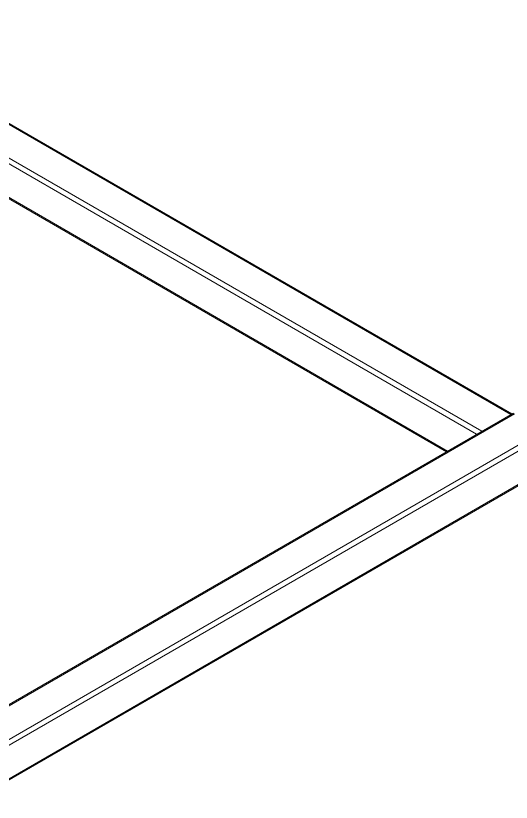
# Model space of a CAD drawing. Header units: millimetres. Extents: x 15 to 589, y 5 to 415.
# Drawn here: x 304.1 to 386.3, y 145.5 to 275.7 of the extents above; entities that cross this region are included whole.
import ezdxf

# ---------------------------------------------------------------- set-up
doc = ezdxf.new("R2010")
doc.units = ezdxf.units.MM

msp = doc.modelspace()

# ---------------------------------------------------------------- linework, layer by layer
at = {"color": 8, "linetype": 'Continuous', "lineweight": 15}
for p, q in [((386.21, 209.66), (232.98, 298.12)), ((380.56, 206.4), (227.32, 294.86)), ((228.17, 295.34), (381.4, 206.89)), ((222.51, 292.08), (375.75, 203.62)), ((386.81, 209.81), (291.27, 154.65)), ((295.8, 151.71), (391.62, 207.03)), ((392.05, 206.3), (296.52, 151.15)), ((296.64, 145.67), (392.25, 200.86))]:
    msp.add_line(p, q, dxfattribs=at)
at = {"color": 7, "linetype": 'Continuous', "lineweight": 15}
for p, q in [((386.39, 209.76), (233.16, 298.22)), ((222.46, 291.91), (375.57, 203.52)), ((386.64, 209.91), (291.27, 154.85)), ((296.64, 145.47), (392.35, 200.71))]:
    msp.add_line(p, q, dxfattribs=at)

doc.saveas('drawing.dxf')
